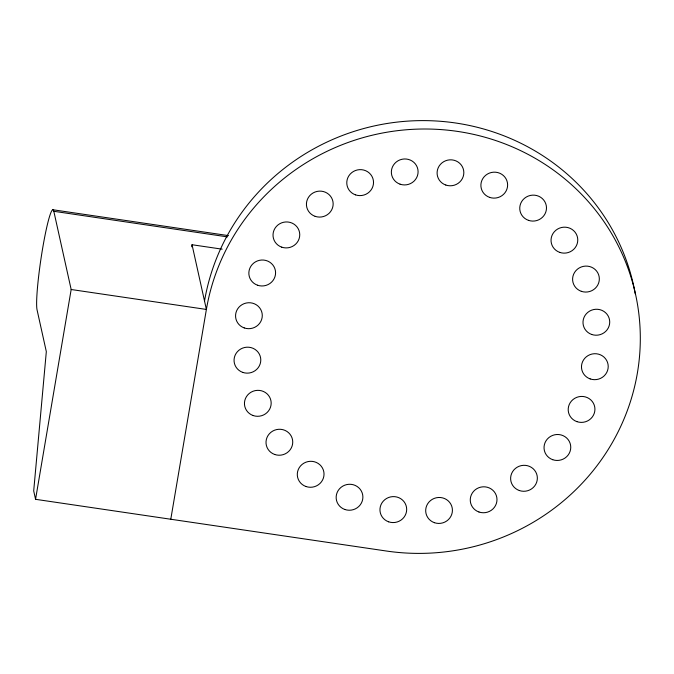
<?xml version="1.0" encoding="UTF-8"?>
<svg xmlns="http://www.w3.org/2000/svg" width="674" height="674" viewBox="0 0 674 674"><rect width="100%" height="100%" fill="white"/><g stroke="black" fill="none" stroke-linecap="round" stroke-linejoin="round"><path stroke-width="1.01" d="M71.166 289.508L206.387 309.442A218.738 211.872 -12.5 0 1 457.494 131.396A218.738 211.872 -12.5 0 1 637.393 372.958A218.738 211.872 -12.5 0 1 386.286 551.003L35.562 499.316L71.166 289.508L53.819 211.291L227.509 236.886M191.694 246.794L192.039 244.738L222.193 249.178M170.783 519.241L206.387 309.442L192.039 244.738M52.825 209.74L228.587 235.639M35.562 499.316L33.7 490.916L46.321 351.626L37.078 309.939A51.426 4.684 -81.6 0 1 42.681 248.125A51.426 4.684 -81.6 0 1 53.819 211.291M204.525 301.042A218.738 211.872 -12.5 0 1 419.245 120.638A218.738 211.872 -12.5 0 1 635.27 293.906M478.961 512.004A13.387 12.966 -12.5 0 0 496.805 497.446A13.387 12.966 -12.5 0 0 475.111 489.88A13.387 12.966 -12.5 0 0 478.961 512.004M434.385 522.679A13.387 12.966 -12.5 0 0 452.237 508.12A13.387 12.966 -12.5 0 0 430.534 500.555A13.387 12.966 -12.5 0 0 434.385 522.679M388.645 521.819A13.387 12.966 -12.5 0 0 406.498 507.261A13.387 12.966 -12.5 0 0 384.795 499.695A13.387 12.966 -12.5 0 0 388.645 521.819M344.852 509.485A13.387 12.966 -12.5 0 0 362.705 494.927A13.387 12.966 -12.5 0 0 341.002 487.361A13.387 12.966 -12.5 0 0 344.852 509.485M305.996 486.518A13.387 12.966 -12.5 0 0 323.84 471.952A13.387 12.966 -12.5 0 0 302.146 464.386A13.387 12.966 -12.5 0 0 305.996 486.518M274.714 454.478A13.387 12.966 -12.5 0 0 292.558 439.911A13.387 12.966 -12.5 0 0 270.864 432.346A13.387 12.966 -12.5 0 0 274.714 454.478M253.146 415.546A13.387 12.966 -12.5 0 0 270.99 400.988A13.387 12.966 -12.5 0 0 249.296 393.422A13.387 12.966 -12.5 0 0 253.146 415.546M242.758 372.393A13.387 12.966 -12.5 0 0 260.602 357.827A13.387 12.966 -12.5 0 0 238.908 350.261A13.387 12.966 -12.5 0 0 242.758 372.393M244.258 327.935A13.387 12.966 -12.5 0 0 262.102 313.376A13.387 12.966 -12.5 0 0 240.407 305.811A13.387 12.966 -12.5 0 0 244.258 327.935M257.544 285.22A13.387 12.966 -12.5 0 0 275.396 270.662A13.387 12.966 -12.5 0 0 253.694 263.096A13.387 12.966 -12.5 0 0 257.544 285.22M281.715 247.156A13.387 12.966 -12.5 0 0 299.568 232.597A13.387 12.966 -12.5 0 0 277.865 225.032A13.387 12.966 -12.5 0 0 281.715 247.156M315.12 216.329A13.387 12.966 -12.5 0 0 332.973 201.77A13.387 12.966 -12.5 0 0 311.27 194.205A13.387 12.966 -12.5 0 0 315.12 216.329M355.484 194.853A13.387 12.966 -12.5 0 0 373.337 180.287A13.387 12.966 -12.5 0 0 351.634 172.721A13.387 12.966 -12.5 0 0 355.484 194.853M400.061 184.179A13.387 12.966 -12.5 0 0 417.905 169.612A13.387 12.966 -12.5 0 0 396.211 162.046A13.387 12.966 -12.5 0 0 400.061 184.179M445.8 185.038A13.387 12.966 -12.5 0 0 463.645 170.471A13.387 12.966 -12.5 0 0 441.95 162.906A13.387 12.966 -12.5 0 0 445.8 185.038M489.594 197.372A13.387 12.966 -12.5 0 0 507.438 182.806A13.387 12.966 -12.5 0 0 485.743 175.24A13.387 12.966 -12.5 0 0 489.594 197.372M528.45 220.339A13.387 12.966 -12.5 0 0 546.302 205.781A13.387 12.966 -12.5 0 0 524.599 198.215A13.387 12.966 -12.5 0 0 528.45 220.339M559.732 252.379A13.387 12.966 -12.5 0 0 577.584 237.821A13.387 12.966 -12.5 0 0 555.881 230.255A13.387 12.966 -12.5 0 0 559.732 252.379M581.3 291.311A13.387 12.966 -12.5 0 0 599.152 276.744A13.387 12.966 -12.5 0 0 577.449 269.179A13.387 12.966 -12.5 0 0 581.3 291.311M591.688 334.464A13.387 12.966 -12.5 0 0 609.54 319.906A13.387 12.966 -12.5 0 0 587.838 312.34A13.387 12.966 -12.5 0 0 591.688 334.464M590.188 378.923A13.387 12.966 -12.5 0 0 608.032 364.356A13.387 12.966 -12.5 0 0 586.338 356.79A13.387 12.966 -12.5 0 0 590.188 378.923M576.902 421.638A13.387 12.966 -12.5 0 0 594.746 407.071A13.387 12.966 -12.5 0 0 573.052 399.505A13.387 12.966 -12.5 0 0 576.902 421.638M519.325 490.529A13.387 12.966 -12.5 0 0 537.17 475.962A13.387 12.966 -12.5 0 0 515.475 468.396A13.387 12.966 -12.5 0 0 519.325 490.529M552.731 459.702A13.387 12.966 -12.5 0 0 570.575 445.143A13.387 12.966 -12.5 0 0 548.88 437.578A13.387 12.966 -12.5 0 0 552.731 459.702"/></g></svg>
